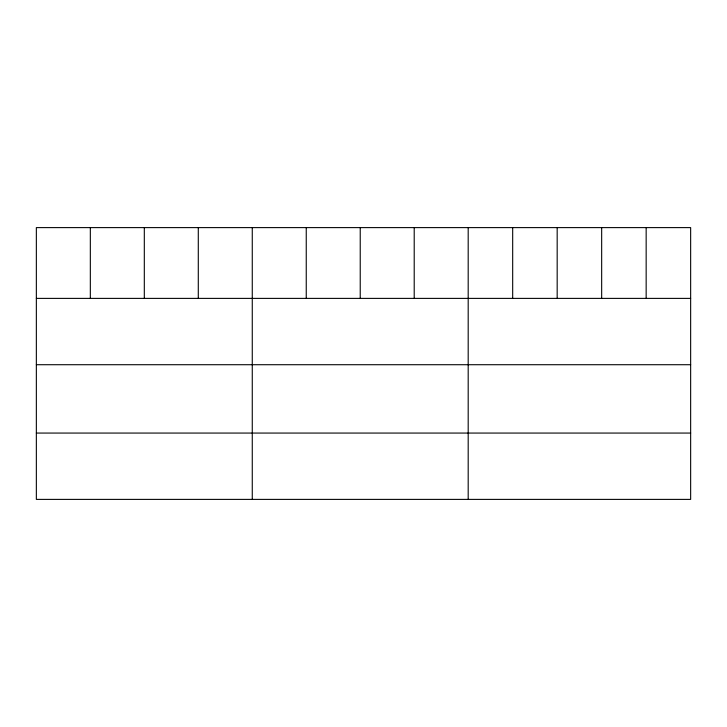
<?xml version="1.0" encoding="UTF-8"?>
<svg xmlns="http://www.w3.org/2000/svg" width="727" height="727" viewBox="0 0 727 727"><rect width="100%" height="100%" fill="white"/><g stroke="black" fill="none" stroke-linecap="round" stroke-linejoin="round"><path stroke-width="1.09" d="M690.65 298.388L690.65 499.394L36.35 499.394L36.35 227.606L690.65 227.606L690.65 298.388L36.35 298.388M36.35 364.718L690.65 364.718M36.35 433.065L690.65 433.065M646.158 227.606L646.158 298.388M601.665 227.606L601.665 298.388M557.173 227.606L557.173 298.388M512.68 227.606L512.68 298.388M468.188 227.606L468.188 499.394M414.208 227.606L414.208 298.388M360.228 227.606L360.228 298.388M306.249 227.606L306.249 298.388M252.269 227.606L252.269 499.394M198.289 227.606L198.289 298.388M144.31 227.606L144.31 298.388M90.33 227.606L90.33 298.388"/></g></svg>
